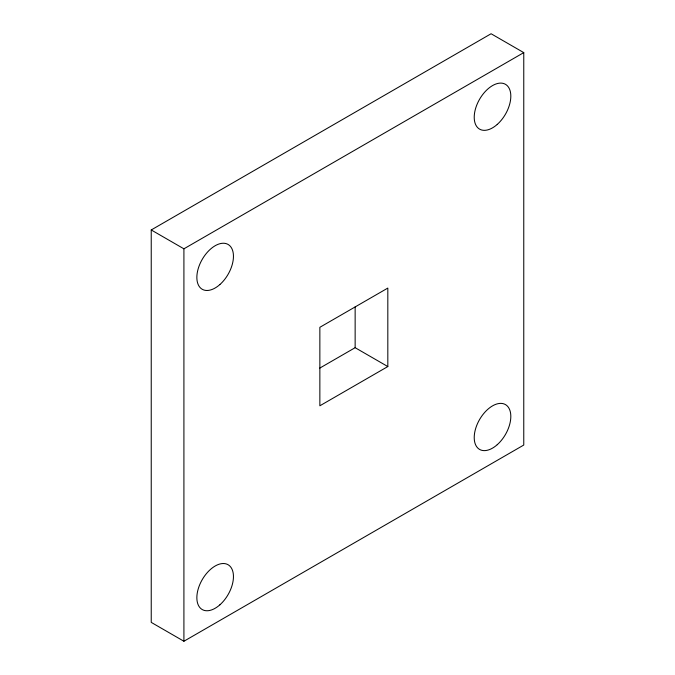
<?xml version="1.0" encoding="UTF-8"?>
<svg xmlns="http://www.w3.org/2000/svg" width="675" height="675" viewBox="0 0 675 675"><rect width="100%" height="100%" fill="white"/><g stroke="black" fill="none" stroke-linecap="round" stroke-linejoin="round"><path stroke-width="1.01" d="M151.234 229.956L491.088 33.75L523.766 52.616L523.766 445.044L183.912 641.25L151.234 622.384L151.234 229.956L183.912 248.822L523.766 52.616M319.798 368.094L355.143 347.692L387.821 366.559L387.821 288.073L319.857 327.308L319.857 405.793L387.821 366.559M355.143 306.88L355.143 347.692M183.912 248.822L183.912 641.25M219.89 284.538A25.878 14.943 -60 0 0 228.091 244.451A25.878 14.943 -60 0 0 197.48 271.595A25.878 14.943 -60 0 0 219.89 284.538M497.256 124.403A25.878 14.943 -60 0 0 505.465 84.316A25.878 14.943 -60 0 0 474.846 111.459A25.878 14.943 -60 0 0 497.256 124.403M497.256 444.682A25.878 14.943 -60 0 0 505.465 404.595A25.878 14.943 -60 0 0 474.846 431.738A25.878 14.943 -60 0 0 497.256 444.682M219.89 604.817A25.878 14.943 -60 0 0 228.091 564.73A25.878 14.943 -60 0 0 197.48 591.874A25.878 14.943 -60 0 0 219.89 604.817"/></g></svg>
